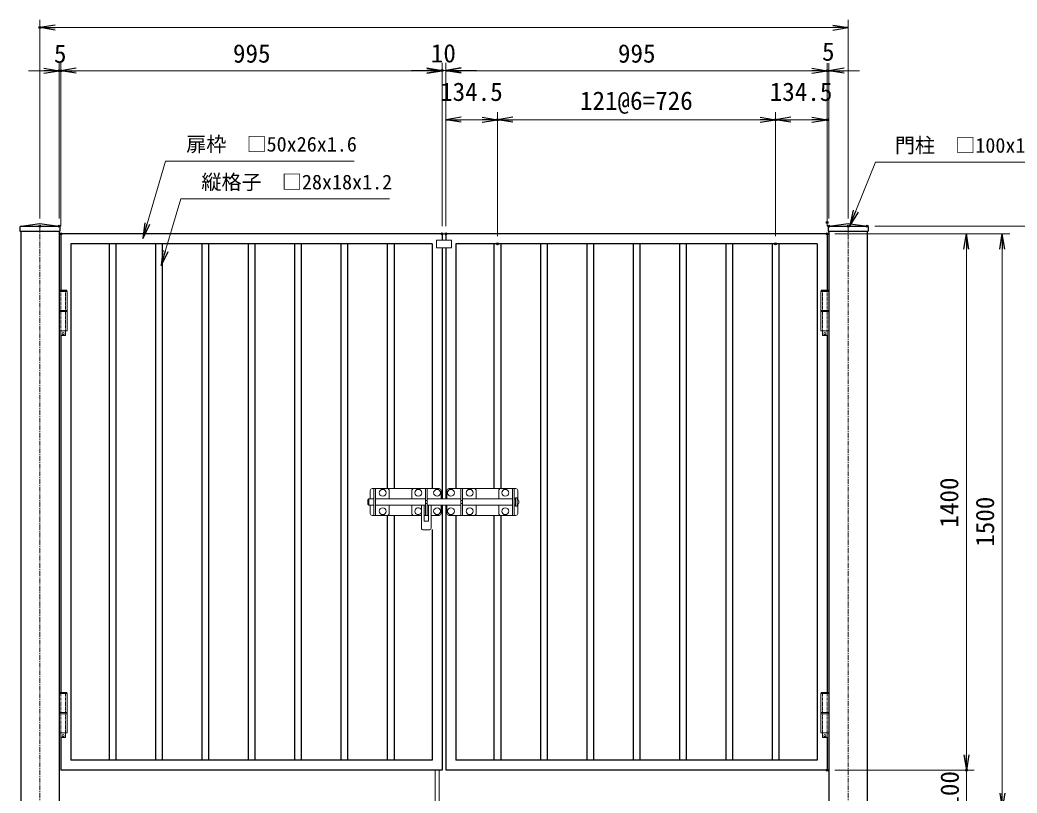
# Model space of a CAD drawing. Units: millimetres, scale not verified. Extents: x -4200 to 4200, y -2970 to 2970.
# Drawn here: x 5 to 2608, y -483 to 1536 of the extents above; entities that cross this region are included whole.
import ezdxf
from ezdxf.enums import TextEntityAlignment as Align

# ---------------------------------------------------------------- set-up
doc = ezdxf.new("R2010")
doc.units = ezdxf.units.MM
doc.header["$LTSCALE"] = 10
doc.header["$PDMODE"] = 32
doc.header["$PDSIZE"] = 5
doc.linetypes.add('USER1', pattern=[2, 1.25, -0.25, 0.25, -0.25])
doc.linetypes.add('USER3', pattern=[0.375, 0.25, -0.125])
for name, color, linetype, lineweight in [('0-2_D-STR1', 1, 'Continuous', 25), ('0-4_D-STR-DIM', 7, 'Continuous', 13), ('0-7_D-BMK', 2, 'USER1', 13), ('0-8_D-STR3', 3, 'Continuous', 13), ('0-B_D-STR-TXT', 7, 'Continuous', 13)]:
    doc.layers.add(name, color=color, linetype=linetype, lineweight=lineweight)
doc.layers.add('0-5_0', color=7, linetype='Continuous')
doc.layers.add('0-6_DEFPOINTS', color=7, linetype='Continuous')
doc.styles.add('ＭＳ ゴシック', font='')
doc.styles.get('ＭＳ ゴシック').set_extended_font_data('MS Gothic')

# ---------------------------------------------------------------- blocks, each defined once
blk = doc.blocks.new('_Open')
at = {"layer": '0-5_0'}
blk.add_line((-10, 1.667), (0, 0), dxfattribs=at)
blk.add_lwpolyline([(-10, -1.667), (0, 0), (-10, 0)], dxfattribs=at)

msp = doc.modelspace()

# ---------------------------------------------------------------- linework, layer by layer
at = {"layer": '0-2_D-STR1'}
for p, q in [((4.7, 994.62), (4.7, 984.42)), ((7.48, 997.79), (56.7, 1004.42)), ((8.7, 997.42), (104.7, 997.42)), ((56.7, 1004.42), (105.93, 997.79)), ((108.7, 994.62), (108.7, 984.42)), ((2114.7, 994.62), (2114.7, 984.42)), ((2117.47, 997.79), (2166.7, 1004.42)), ((2118.7, 997.42), (2214.7, 997.42)), ((2166.7, 1004.42), (2215.93, 997.79)), ((2218.7, 994.62), (2218.7, 984.42)), ((4.7, 984.42), (108.7, 984.42)), ((6.7, 984.42), (6.7, -922.58)), ((106.7, 984.42), (106.7, -922.58)), ((1106.7, 977.42), (111.7, 977.42)), ((111.7, 977.42), (111.7, 830.42)), ((1106.7, 977.42), (1106.7, 961.42)), ((2111.7, 977.42), (1116.7, 977.42)), ((1116.7, 977.42), (1116.7, 961.42)), ((2111.7, 977.42), (2111.7, 830.42)), ((2114.7, 984.42), (2218.7, 984.42)), ((2116.3, 984.42), (2116.3, 984.42)), ((2116.7, 984.42), (2116.7, -922.58)), ((2216.7, 984.42), (2216.7, -922.58)), ((2217.1, 984.42), (2217.1, 984.42)), ((1080.7, 951.42), (137.7, 951.42)), ((137.7, 951.42), (137.7, -396.58)), ((237.2, 951.42), (237.2, -396.58)), ((255.2, 951.42), (255.2, -396.58)), ((358.2, 951.42), (358.2, -396.58)), ((376.2, 951.42), (376.2, -396.58)), ((479.2, 951.42), (479.2, -396.58)), ((497.2, 951.42), (497.2, -396.58)), ((600.2, 951.42), (600.2, -396.58)), ((618.2, 951.42), (618.2, -396.58)), ((721.2, 951.42), (721.2, -396.58)), ((739.2, 951.42), (739.2, -396.58)), ((842.2, 951.42), (842.2, -396.58)), ((860.2, 951.42), (860.2, -396.58)), ((963.2, 951.42), (963.2, 312.42)), ((981.2, 951.42), (981.2, 312.42)), ((1080.7, 951.42), (1080.7, 312.42)), ((1106.7, 941.42), (1106.7, 285.42)), ((1116.7, 941.42), (1116.7, 285.42)), ((1142.7, 951.42), (1142.7, 312.42)), ((2085.7, 951.42), (1142.7, 951.42)), ((1242.2, 951.42), (1242.2, 312.42)), ((1260.2, 951.42), (1260.2, 312.42)), ((1363.2, 951.42), (1363.2, -396.58)), ((1381.2, 951.42), (1381.2, -396.58)), ((1484.2, 951.42), (1484.2, -396.58)), ((1502.2, 951.42), (1502.2, -396.58)), ((1605.2, 951.42), (1605.2, -396.58)), ((1623.2, 951.42), (1623.2, -396.58)), ((1726.2, 951.42), (1726.2, -396.58)), ((1744.2, 951.42), (1744.2, -396.58)), ((1847.2, 951.42), (1847.2, -396.58)), ((1865.2, 951.42), (1865.2, -396.58)), ((1968.2, 951.42), (1968.2, -396.58)), ((1986.2, 951.42), (1986.2, -396.58)), ((2085.7, 951.42), (2085.7, -396.58)), ((111.7, 713.42), (111.7, -219.58)), ((2111.7, 713.42), (2111.7, -219.58)), ((1106.7, 269.42), (1106.7, -422.58)), ((1116.7, 269.42), (1116.7, -422.58)), ((963.2, 242.42), (963.2, -396.58)), ((981.2, 242.42), (981.2, -396.58)), ((1142.7, 242.42), (1142.7, -396.58)), ((1242.2, 242.42), (1242.2, -396.58)), ((1260.2, 242.42), (1260.2, -396.58)), ((1080.7, 205.24), (1080.7, -396.58)), ((111.7, -336.58), (111.7, -422.58)), ((2111.7, -336.58), (2111.7, -422.58)), ((1080.7, -396.58), (137.7, -396.58)), ((2085.7, -396.58), (1142.7, -396.58)), ((1106.7, -422.58), (111.7, -422.58)), ((2111.7, -422.58), (1116.7, -422.58))]:
    msp.add_line(p, q, dxfattribs=at)
for centre, start, end in [((7.9, 994.62), 97.6668, 180), ((105.5, 994.62), 0, 82.3332), ((2117.9, 994.62), 97.6668, 180), ((2215.5, 994.62), 0, 82.3332)]:
    msp.add_arc(centre, 3.2, start, end, dxfattribs=at)
at = {"layer": '0-4_D-STR-DIM'}
for p, q in [((56.7, 1017.42), (56.7, 1536.1)), ((2166.7, 1017.42), (2166.7, 1536.1)), ((2126.7, 1516.1), (96.7, 1516.1)), ((106.7, 1017.42), (106.7, 1423.42)), ((111.7, 997.42), (111.7, 1423.42)), ((111.7, 997.42), (111.7, 1423.42)), ((1106.7, 997.42), (1106.7, 1424.39)), ((1106.7, 997.42), (1106.7, 1423.42)), ((1116.7, 997.42), (1116.7, 1424.39)), ((1116.7, 997.42), (1116.7, 1423.42)), ((2111.7, 997.42), (2111.7, 1423.42)), ((2111.7, 1027.42), (2111.7, 1423.42)), ((2116.7, 1017.42), (2116.7, 1423.42)), ((66.7, 1403.42), (26.7, 1403.42)), ((111.7, 1403.42), (106.7, 1403.42)), ((1066.7, 1403.42), (151.7, 1403.42)), ((151.7, 1403.42), (191.7, 1403.42)), ((1066.7, 1404.39), (1026.7, 1404.39)), ((1116.7, 1404.39), (1106.7, 1404.39)), ((1156.7, 1404.39), (1196.7, 1404.39)), ((1156.7, 1403.42), (2071.7, 1403.42)), ((2071.7, 1403.42), (2031.7, 1403.42)), ((2116.7, 1403.42), (2111.7, 1403.42)), ((2156.7, 1403.42), (2196.7, 1403.42)), ((1116.7, 997.42), (1116.7, 1295.44)), ((1251.2, 971.42), (1251.2, 1295.44)), ((1251.2, 971.42), (1251.2, 1295.44)), ((1977.2, 971.42), (1977.2, 1295.44)), ((1977.2, 971.42), (1977.2, 1295.44)), ((2111.7, 997.42), (2111.7, 1295.44)), ((1156.7, 1275.44), (1211.2, 1275.44)), ((1291.2, 1275.44), (1937.2, 1275.44)), ((2017.2, 1275.44), (2071.7, 1275.44)), ((2236.7, 997.42), (2715.08, 997.42)), ((2236.7, 997.42), (2850.82, 997.42)), ((2131.7, 977.42), (2588.96, 977.42)), ((2131.7, 977.42), (2495.45, 977.42)), ((2475.45, 937.42), (2475.45, -382.58)), ((2568.96, 937.42), (2568.96, -482.58)), ((2475.45, -382.58), (2475.45, -342.58)), ((2131.7, -422.58), (2495.45, -422.58)), ((2131.7, -422.58), (2495.45, -422.58)), ((2475.45, -422.58), (2475.45, -522.58))]:
    msp.add_line(p, q, dxfattribs=at)
at = {"layer": '0-6_DEFPOINTS'}
for p in [(56.7, 1516.1), (106.7, 1403.42), (111.7, 1403.42), (1106.7, 1404.39), (2111.7, 1403.42), (1251.2, 1275.44), (1977.2, 1275.44), (2111.7, 1275.44), (56.7, 997.42), (106.7, 997.42), (2111.7, 1007.42), (2116.7, 997.42), (2166.7, 997.42), (2216.7, 997.42), (111.7, 977.42), (111.7, 977.42), (1106.7, 977.42), (1106.7, 977.42), (1116.7, 977.42), (2111.7, 977.42), (2111.7, 977.42), (2111.7, 977.42), (1251.2, 951.42), (1977.2, 951.42), (2111.7, -422.58), (2475.45, -422.58)]:
    msp.add_point(p, dxfattribs=at)
at = {"layer": '0-7_D-BMK'}
for p, q in [((56.7, 997.42), (56.7, -935.58)), ((2166.7, 997.42), (2166.7, -935.58))]:
    msp.add_line(p, q, dxfattribs=at)
at = {"layer": '0-8_D-STR3'}
for p, q in [((1131.7, 941.42), (1091.7, 941.42)), ((1131.7, 961.42), (1131.7, 941.42)), ((127.87, 827.42), (106.7, 827.42)), ((106.7, 827.42), (106.7, 724.42)), ((107.4, 829.42), (107.4, 827.42)), ((126.4, 830.42), (108.4, 830.42)), ((127.4, 829.42), (126.4, 830.42)), ((127.4, 829.42), (127.4, 827.42)), ((127.87, 827.42), (127.87, 724.42)), ((2095.53, 827.42), (2095.53, 724.42)), ((2095.53, 827.42), (2116.7, 827.42)), ((2096, 829.42), (2097, 830.42)), ((2096, 829.42), (2096, 827.42)), ((2097, 830.42), (2115, 830.42)), ((2116, 829.42), (2116, 827.42)), ((2116.7, 827.42), (2116.7, 724.42)), ((127.87, 777.42), (106.7, 777.42)), ((127.87, 774.42), (106.7, 774.42)), ((2095.53, 777.42), (2116.7, 777.42)), ((2095.53, 774.42), (2116.7, 774.42)), ((127.87, 724.42), (106.7, 724.42)), ((111.4, 724.42), (111.4, 713.42)), ((112.4, 712.42), (111.4, 713.42)), ((123.4, 713.42), (111.4, 713.42)), ((122.4, 712.42), (112.4, 712.42)), ((123.4, 713.42), (122.4, 712.42)), ((123.4, 724.42), (123.4, 713.42)), ((2095.53, 724.42), (2116.7, 724.42)), ((2100, 724.42), (2100, 713.42)), ((2100, 713.42), (2101, 712.42)), ((2100, 713.42), (2112, 713.42)), ((2101, 712.42), (2111, 712.42)), ((2111, 712.42), (2112, 713.42)), ((2112, 724.42), (2112, 713.42)), ((924.2, 312.42), (1099.2, 312.42)), ((933.2, 312.42), (933.2, 242.42)), ((1032.7, 312.42), (1067.7, 312.42)), ((1063.2, 312.42), (1063.2, 242.42)), ((1067.7, 312.42), (1067.7, 242.42)), ((1299.2, 312.42), (1124.2, 312.42)), ((1160.2, 312.42), (1160.2, 242.42)), ((1259.7, 312.42), (1294.7, 312.42)), ((1290.2, 312.42), (1290.2, 242.42)), ((1294.7, 312.42), (1294.7, 242.42)), ((919.2, 285.42), (919.2, 307.42)), ((968.7, 285.42), (968.7, 307.42)), ((1027.7, 285.42), (1027.7, 307.42)), ((1104.2, 307.42), (1104.2, 285.42)), ((1119.2, 307.42), (1119.2, 285.42)), ((1195.7, 285.42), (1195.7, 307.42)), ((1254.7, 285.42), (1254.7, 307.42)), ((1298.45, 288.42), (1298.45, 266.42)), ((1304.2, 282.65), (1304.2, 307.42)), ((915.2, 285.42), (913.2, 283.42)), ((913.2, 271.42), (913.2, 283.42)), ((915.2, 269.42), (913.2, 271.42)), ((915.2, 285.42), (915.2, 269.42)), ((915.45, 285.42), (928.7, 285.42)), ((928.7, 269.42), (915.45, 269.42)), ((919.2, 247.42), (919.2, 269.42)), ((933.2, 285.42), (1063.2, 285.42)), ((1063.2, 269.42), (933.2, 269.42)), ((968.7, 247.42), (968.7, 269.42)), ((1027.7, 247.42), (1027.7, 269.42)), ((1052.95, 269.42), (1052.95, 209.42)), ((1059.95, 269.42), (1059.95, 228.42)), ((1067.7, 281.42), (1063.2, 281.42)), ((1067.7, 273.42), (1063.2, 273.42)), ((1067.7, 285.42), (1155.7, 285.42)), ((1155.7, 269.42), (1067.7, 269.42)), ((1070.95, 269.42), (1070.95, 228.42)), ((1077.95, 269.42), (1077.95, 209.42)), ((1104.2, 269.42), (1104.2, 247.42)), ((1119.2, 269.42), (1119.2, 247.42)), ((1119.2, 247.42), (1119.2, 269.42)), ((1155.7, 281.42), (1160.2, 281.42)), ((1155.7, 273.42), (1160.2, 273.42)), ((1160.2, 285.42), (1290.2, 285.42)), ((1290.2, 269.42), (1160.2, 269.42)), ((1195.7, 247.42), (1195.7, 269.42)), ((1254.7, 269.42), (1254.7, 247.42)), ((1298.45, 285.42), (1298.45, 269.42)), ((1302.95, 272.17), (1302.95, 282.67)), ((1303.85, 282.67), (1302.95, 282.67)), ((1303.85, 272.17), (1302.95, 272.17)), ((1304.2, 247.42), (1304.2, 272.19)), ((1304.2, 272.19), (1304.2, 247.42)), ((1306.85, 275.17), (1306.85, 279.67)), ((1052.95, 242.42), (924.2, 242.42)), ((928.7, 242.42), (958.7, 242.42)), ((963.7, 242.42), (929.2, 242.42)), ((1051.7, 242.42), (1032.7, 242.42)), ((1067.7, 242.42), (1059.95, 242.42)), ((1070.95, 242.42), (1059.95, 242.42)), ((1099.2, 242.42), (1077.95, 242.42)), ((1124.2, 242.42), (1190.7, 242.42)), ((1299.2, 242.42), (1124.2, 242.42)), ((1152.7, 242.42), (1163.45, 242.42)), ((1155.7, 242.42), (1163.45, 242.42)), ((1170.45, 242.42), (1186.95, 242.42)), ((1259.7, 242.42), (1299.2, 242.42)), ((1294.7, 242.42), (1264.7, 242.42)), ((1069.95, 227.42), (1060.95, 227.42)), ((1072.95, 204.42), (1057.95, 204.42)), ((127.87, -222.58), (106.7, -222.58)), ((106.7, -222.58), (106.7, -325.58)), ((107.4, -220.58), (107.4, -222.58)), ((126.4, -219.58), (108.4, -219.58)), ((127.4, -220.58), (126.4, -219.58)), ((127.4, -220.58), (127.4, -222.58)), ((127.87, -222.58), (127.87, -325.58)), ((2095.53, -222.58), (2095.53, -325.58)), ((2095.53, -222.58), (2116.7, -222.58)), ((2096, -220.58), (2097, -219.58)), ((2096, -220.58), (2096, -222.58)), ((2097, -219.58), (2115, -219.58)), ((2116, -220.58), (2116, -222.58)), ((2116.7, -222.58), (2116.7, -325.58)), ((127.87, -272.58), (106.7, -272.58)), ((127.87, -275.58), (106.7, -275.58)), ((2095.53, -272.58), (2116.7, -272.58)), ((2095.53, -275.58), (2116.7, -275.58)), ((127.87, -325.58), (106.7, -325.58)), ((111.4, -325.58), (111.4, -336.58)), ((112.4, -337.58), (111.4, -336.58)), ((123.4, -336.58), (111.4, -336.58)), ((122.4, -337.58), (112.4, -337.58)), ((123.4, -336.58), (122.4, -337.58)), ((123.4, -325.58), (123.4, -336.58)), ((2095.53, -325.58), (2116.7, -325.58)), ((2100, -325.58), (2100, -336.58)), ((2100, -336.58), (2101, -337.58)), ((2100, -336.58), (2112, -336.58)), ((2101, -337.58), (2111, -337.58)), ((2111, -337.58), (2112, -336.58)), ((2112, -325.58), (2112, -336.58)), ((1088.7, -422.58), (1088.7, -539.64)), ((1098.7, -422.58), (1098.7, -539.64))]:
    msp.add_line(p, q, dxfattribs=at)
at = {"layer": '0-8_D-STR3', "linetype": 'USER3'}
for p, q in [((111.2, 827.42), (111.2, 724.42)), ((123.6, 827.42), (123.6, 724.42)), ((2099.8, 827.42), (2099.8, 724.42)), ((2112.2, 827.42), (2112.2, 724.42)), ((111.2, -222.58), (111.2, -325.58)), ((123.6, -222.58), (123.6, -325.58)), ((2099.8, -222.58), (2099.8, -325.58)), ((2112.2, -222.58), (2112.2, -325.58))]:
    msp.add_line(p, q, dxfattribs=at)
at = {"layer": '0-8_D-STR3'}
for points in [[(1131.7, 961.42), (1091.7, 961.42), (1091.7, 941.42)], [(108.4, 830.42), (107.4, 829.42), (127.4, 829.42)], [(2115, 830.42), (2116, 829.42), (2096, 829.42)], [(963.7, 312.42), (928.7, 312.42), (928.7, 242.42)], [(1190.7, 312.42), (1155.7, 312.42), (1155.7, 242.42)], [(1298.45, 266.42), (1302.95, 266.42), (1302.95, 288.42), (1298.45, 288.42)], [(1294.7, 285.42), (1298.45, 285.42), (1298.45, 269.42), (1294.7, 269.42)], [(108.4, -219.58), (107.4, -220.58), (127.4, -220.58)], [(2115, -219.58), (2116, -220.58), (2096, -220.58)]]:
    msp.add_lwpolyline(points, dxfattribs=at)
for centre, radius in [((117.4, 717.42), 2.5), ((2106, 717.42), 2.5), ((951.7, 301.42), 9), ((1044.7, 301.42), 9), ((1093.7, 301.42), 9), ((1129.7, 301.42), 9), ((1178.7, 301.42), 9), ((1271.7, 301.42), 9), ((951.7, 253.42), 9), ((1093.7, 253.42), 9), ((1129.7, 253.42), 9), ((1178.7, 253.42), 9), ((1271.7, 253.42), 9), ((117.4, -332.58), 2.5), ((2106, -332.58), 2.5)]:
    msp.add_circle(centre, radius, dxfattribs=at)
for centre, radius, start, end in [((924.2, 307.42), 5, 90, 180), ((963.7, 307.42), 5, 0, 90), ((1032.7, 307.42), 5, 90, 180), ((1099.2, 307.42), 5, 0, 90), ((1124.2, 307.42), 5, 90, 180), ((1190.7, 307.42), 5, 0, 90), ((1259.7, 307.42), 5, 90, 180), ((1299.2, 307.42), 5, 0, 90), ((1044.7, 253.42), 9, 23.55646, 336.44354), ((1303.85, 279.67), 3, 0, 90), ((1303.85, 275.17), 3, 270, 0), ((924.2, 247.42), 5, 180, 270), ((963.7, 247.42), 5, 270, 0), ((1032.7, 247.42), 5, 180, 270), ((1099.2, 247.42), 5, 270, 0), ((1124.2, 247.42), 5, 180, 270), ((1124.2, 247.42), 5, 180, 270), ((1190.7, 247.42), 5, 270, 360), ((1259.7, 247.42), 5, 180, 270), ((1299.2, 247.42), 5, 270, 0), ((1299.2, 247.42), 5, 270, 0), ((1057.95, 209.42), 5, 180, 270), ((1060.95, 228.42), 1, 180, 270), ((1069.95, 228.42), 1, 270, 0), ((1072.95, 209.42), 5, 270, 0)]:
    msp.add_arc(centre, radius, start, end, dxfattribs=at)
at = {"layer": '0-B_D-STR-TXT'}
for points in [[(877.59, 1167.01), (385.04, 1167.01), (326.1, 967.65)], [(2779.63, 1164.6), (2237.74, 1164.6), (2172.18, 1001.42)], [(969.27, 1069.02), (424.74, 1069.02), (373.71, 896.41)]]:
    msp.add_lwpolyline(points, dxfattribs=at)

# ---------------------------------------------------------------- block references
at = {"layer": '0-4_D-STR-DIM', "xscale": 4, "yscale": 4}
for p, rotation in [((56.7, 1516.1), 180), ((111.7, 1403.42), 180), ((111.7, 1403.42), 180), ((1116.7, 1404.39), 180), ((1116.7, 1403.42), 180), ((2116.7, 1403.42), 180), ((1116.7, 1275.44), 180), ((1251.2, 1275.44), 180), ((1977.2, 1275.44), 180), ((2475.45, 977.42), 90), ((2568.96, 977.42), 90), ((2475.45, -422.58), 270), ((2475.45, -422.58), 270), ((2568.96, -522.58), 270)]:
    msp.add_blockref('_Open', p, dxfattribs=dict(at, rotation=rotation))
for p in [(2166.7, 1516.1), (106.7, 1403.42), (1106.7, 1404.39), (1106.7, 1403.42), (2111.7, 1403.42), (2111.7, 1403.42), (1251.2, 1275.44), (1977.2, 1275.44), (2111.7, 1275.44)]:
    msp.add_blockref('_Open', p, dxfattribs=at)
at = {"layer": '0-B_D-STR-TXT', "xscale": 4, "yscale": 4}
for p, rotation in [((2171.44, 999.56), 248.11184), ((325.53, 965.73), 253.52891), ((373.14, 894.5), 253.52891)]:
    msp.add_blockref('_Open', p, dxfattribs=dict(at, rotation=rotation))

# ---------------------------------------------------------------- texts
at = {"layer": '0-4_D-STR-DIM', "style": 'ＭＳ ゴシック'}
for s, p in [('5', (93.48, 1409.65)), ('995', (560.73, 1410.17)), ('10', (1077.3, 1410.71)), ('995', (1565.73, 1410.17)), ('5', (2098.48, 1415.17)), ('134.5', (1101.45, 1310.19)), ('134.5', (1961.95, 1310.19)), ('121@6=726', (1466.58, 1286.88))]:
    msp.add_text(s, height=48.09, dxfattribs=at).set_placement(p, align=Align.BOTTOM_LEFT)
for s, p in [('1400', (2468.71, 210.52)), ('1500', (2562.21, 160.52)), ('100', (2470.07, -523.23))]:
    msp.add_text(s, height=48.09, rotation=90, dxfattribs=at).set_placement(p, align=Align.BOTTOM_LEFT)
at = {"layer": '0-B_D-STR-TXT', "style": 'ＭＳ ゴシック'}
for s, p in [('扉枠\u3000□50x26x1.6', (438.61, 1180.88)), ('門柱\u3000□100x100x3.2', (2288.67, 1177.87)), ('縦格子\u3000□28x18x1.2', (478.3, 1082.08))]:
    msp.add_text(s, height=38.49, dxfattribs=at).set_placement(p, align=Align.BOTTOM_LEFT)

doc.saveas('drawing.dxf')
